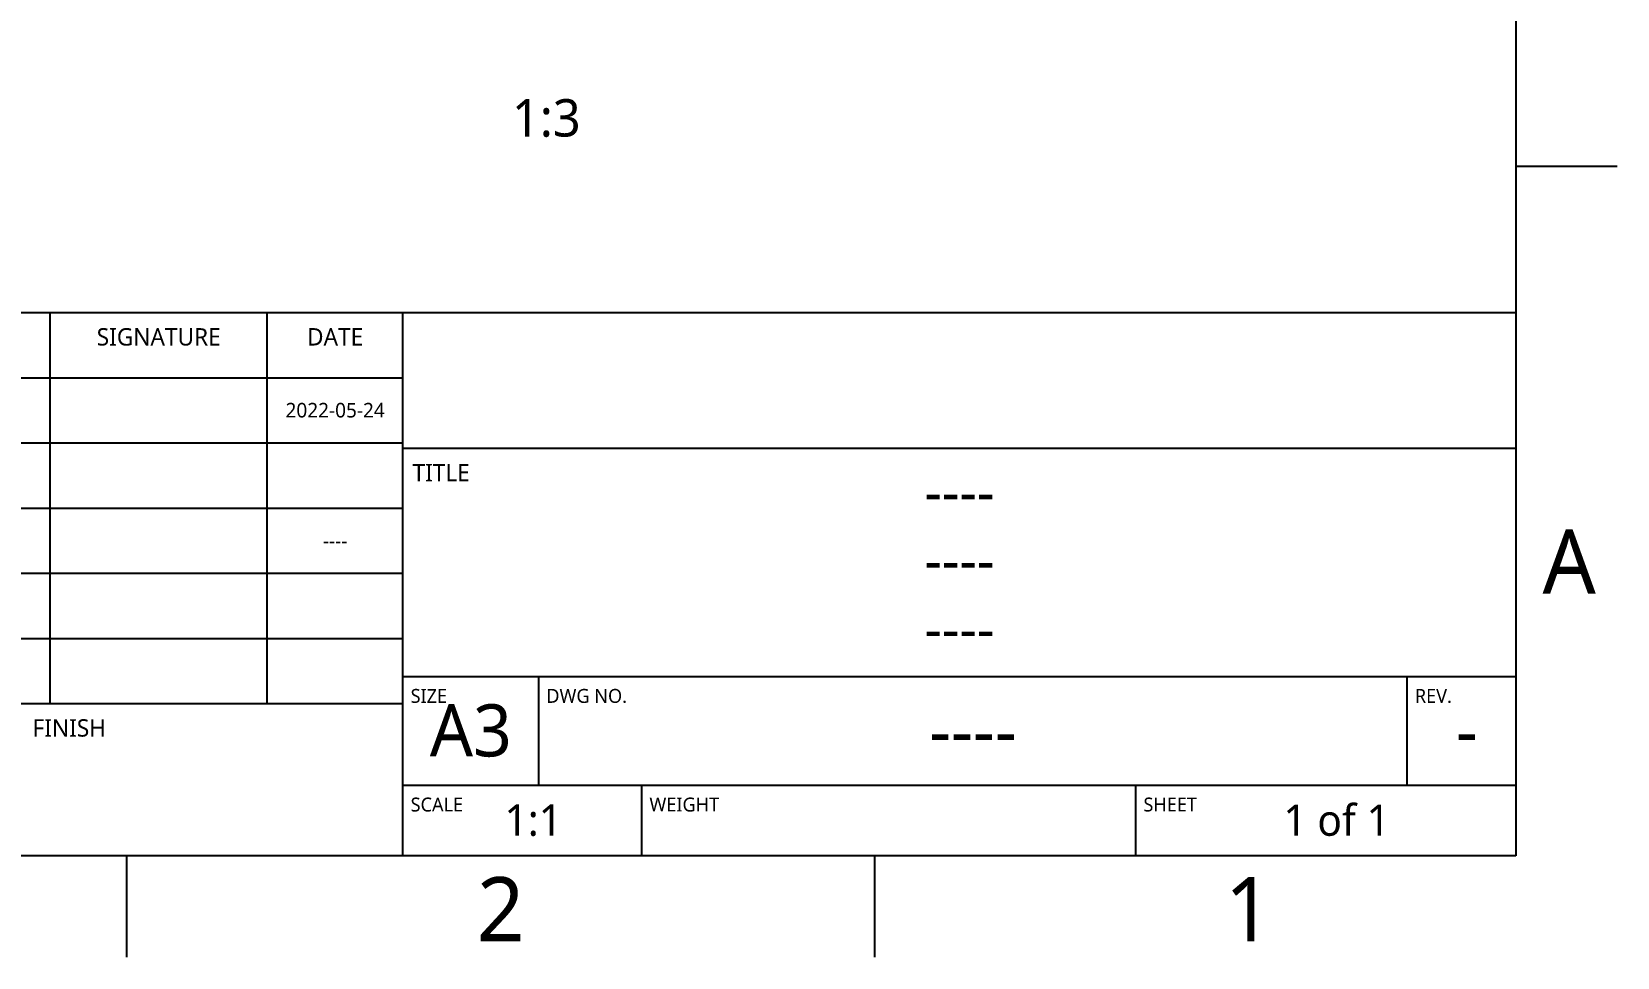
# Model space of a CAD drawing. Extents: x 1 to 420, y 0 to 296.
# Drawn here: x 271.6 to 420, y 0.5 to 87.1 of the extents above; entities that cross this region are included whole.
import ezdxf

# ---------------------------------------------------------------- set-up
doc = ezdxf.new("R2010")
doc.units = 0
doc.header["$LTSCALE"] = 12.7
for name, color, linetype in [('ANNOTATION_TEXT', 7, 'CONTINUOUS'), ('BORDER_FRAME', 7, 'CONTINUOUS'), ('BORDER_ZONES', 7, 'CONTINUOUS'), ('TITLE_BLOCK', 7, 'CONTINUOUS')]:
    doc.layers.add(name, color=color, linetype=linetype)
doc.styles.add('ONSHAPE-STANDARD', font='NotoSans-Regular.ttf')
doc.styles.add('ONSHAPE-STANDARD-FIELDS', font='')
doc.styles.add('ONSHAPE-STANDARD-VIEW-LABE', font='NotoSans-Regular.ttf', dxfattribs={"height": 3.5})
doc.styles.get('ONSHAPE-STANDARD-FIELDS').set_extended_font_data('Noto Sans')

msp = doc.modelspace()

# ---------------------------------------------------------------- linework, layer by layer
at = {"layer": 'BORDER_FRAME'}
for p, q in [((410.5, 287), (410.5, 10)), ((410.5, 10), (10.5, 10))]:
    msp.add_line(p, q, dxfattribs=at)
at = {"layer": 'BORDER_ZONES'}
for p, q in [((410.5, 74.5), (420, 74.5)), ((280.5, 10), (280.5, 0.5)), ((350.5, 10), (350.5, 0.5))]:
    msp.add_line(p, q, dxfattribs=at)
at = {"layer": 'TITLE_BLOCK'}
for p, q in [((235.24, 60.8), (306.36, 60.8)), ((273.34, 24.224), (273.34, 60.8)), ((293.66, 24.224), (293.66, 60.8)), ((306.36, 10), (306.36, 60.8)), ((306.36, 60.8), (410.5, 60.8)), ((235.24, 54.704), (306.36, 54.704)), ((235.24, 48.608), (306.36, 48.608)), ((306.36, 48.1), (410.5, 48.1)), ((235.24, 42.512), (306.36, 42.512)), ((235.24, 36.416), (306.36, 36.416)), ((235.24, 30.32), (306.36, 30.32)), ((306.36, 26.764), (410.5, 26.764)), ((319.06, 16.604), (319.06, 26.764)), ((400.34, 16.604), (400.34, 26.764)), ((235.24, 24.224), (306.36, 24.224)), ((306.36, 16.604), (410.5, 16.604)), ((328.712, 10), (328.712, 16.604)), ((374.94, 10), (374.94, 16.604))]:
    msp.add_line(p, q, dxfattribs=at)

# ---------------------------------------------------------------- texts
at = {"layer": 'ANNOTATION_TEXT', "color": 7, "insert": (319.1821, 80.7565), "char_height": 3.5, "attachment_point": 2, "style": 'ONSHAPE-STANDARD-VIEW-LABE'}
msp.add_mtext(' 1:3', dxfattribs=at)
at = {"layer": 'BORDER_ZONES', "char_height": 6, "attachment_point": 5, "style": 'ONSHAPE-STANDARD'}
for s, insert in [('A', (415.5, 37.5)), ('2', (315.5, 5)), ('1', (385.5, 5))]:
    msp.add_mtext(s, dxfattribs=dict(at, insert=insert))
at = {"layer": 'TITLE_BLOCK'}
for s, insert, char_height, width, attachment_point, style in [('SIGNATURE', (283.5, 59.337), 1.6256, 19.9136, 2, 'ONSHAPE-STANDARD'), ('DATE', (300.01, 59.337), 1.6256, 12.446, 2, 'ONSHAPE-STANDARD'), ('2022-05-24', (300.01, 51.656), 1.3655, 12.7, 5, 'ONSHAPE-STANDARD-FIELDS'), ('TITLE', (307.2541, 46.637), 1.6256, 12.446, 1, 'ONSHAPE-STANDARD'), ('----', (358.43, 44.036), 3.90144, 93.98, 5, 'ONSHAPE-STANDARD-FIELDS'), ('----', (300.01, 39.464), 1.3655, 12.7, 5, 'ONSHAPE-STANDARD-FIELDS'), ('----', (358.43, 37.6352), 3.90144, 93.98, 5, 'ONSHAPE-STANDARD-FIELDS'), ('----', (358.43, 31.2344), 3.90144, 93.98, 5, 'ONSHAPE-STANDARD-FIELDS'), ('SIZE', (307.0753, 25.5936), 1.30048, 12.446, 1, 'ONSHAPE-STANDARD'), ('DWG NO.', (319.7753, 25.5936), 1.30048, 79.6544, 1, 'ONSHAPE-STANDARD'), ('REV.', (401.0553, 25.5936), 1.30048, 9.9568, 1, 'ONSHAPE-STANDARD'), ('A3', (312.71, 21.684), 4.8768, 12.7, 5, 'ONSHAPE-STANDARD-FIELDS'), ('FINISH', (271.6941, 22.761), 1.6256, 34.8488, 1, 'ONSHAPE-STANDARD'), ('----', (359.7, 21.684), 4.8768, 81.28, 5, 'ONSHAPE-STANDARD-FIELDS'), ('-', (405.928, 21.684), 4.8768, 9.144, 5, 'ONSHAPE-STANDARD-FIELDS'), ('SCALE', (307.0753, 15.4336), 1.30048, 21.90496, 1, 'ONSHAPE-STANDARD'), ('WEIGHT', (329.4273, 15.4336), 1.30048, 45.30344, 1, 'ONSHAPE-STANDARD'), ('SHEET', (375.6553, 15.4336), 1.30048, 34.8488, 1, 'ONSHAPE-STANDARD'), ('1 of 1', (393.736, 13.302), 2.92608, 33.528, 5, 'ONSHAPE-STANDARD-FIELDS'), ('1:1', (318.552, 13.302), 2.92608, 20.32, 5, 'ONSHAPE-STANDARD-FIELDS')]:
    msp.add_mtext(s, dxfattribs=dict(at, insert=insert, char_height=char_height, width=width, attachment_point=attachment_point, style=style))

doc.saveas('drawing.dxf')
